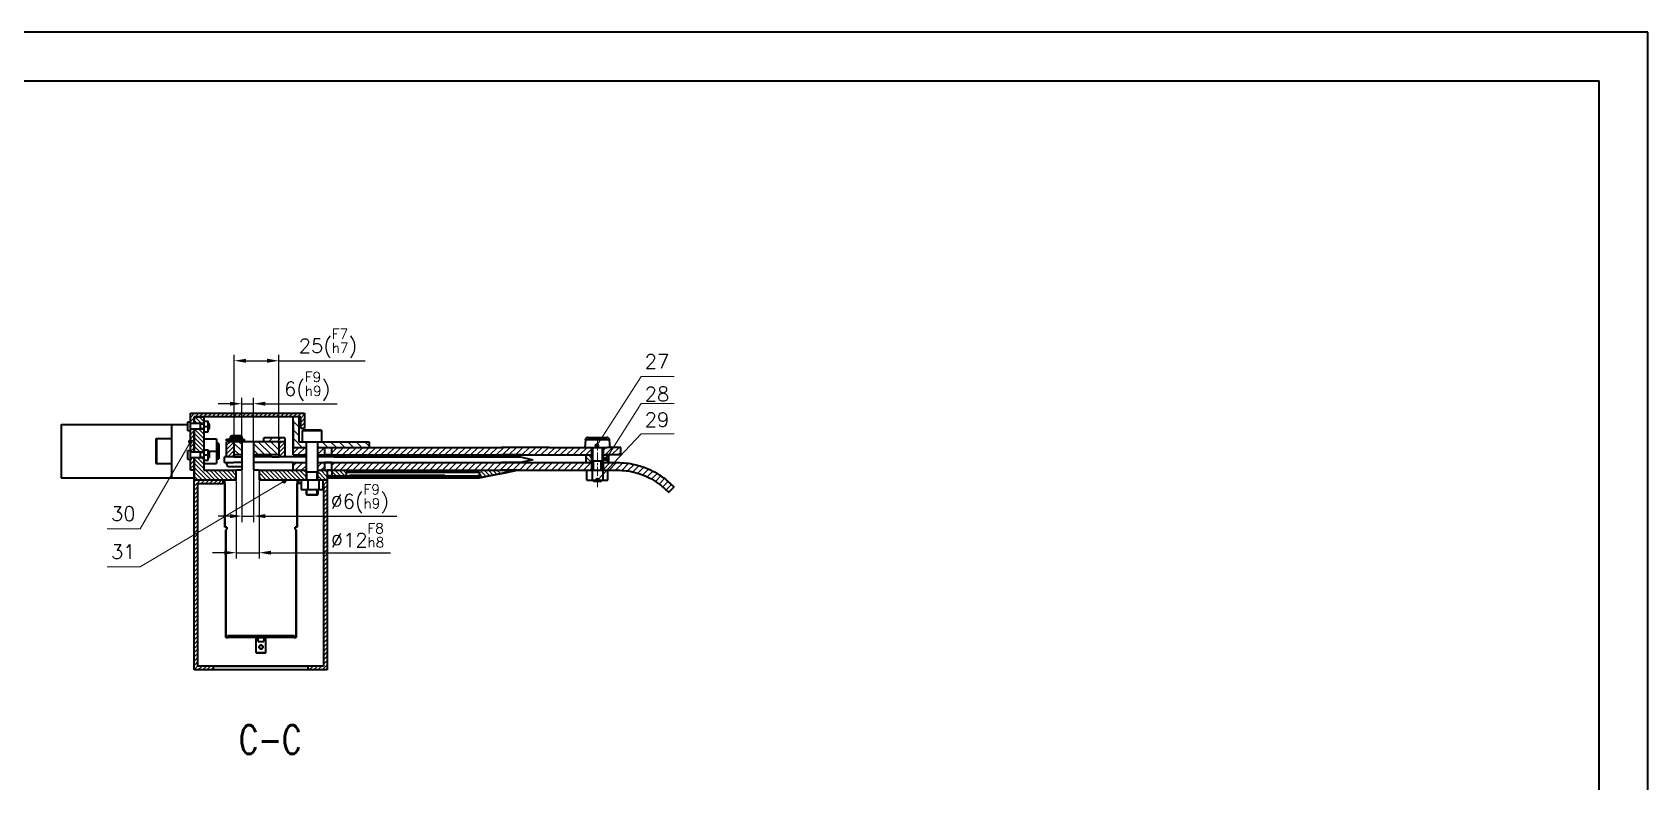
# Model space of a CAD drawing. Header units: millimetres. Extents: x -911 to -609, y -101 to 113.
# Drawn here: x -778.8 to -609, y 33.7 to 112.5 of the extents above; entities that cross this region are included whole.
import ezdxf

# ---------------------------------------------------------------- set-up
doc = ezdxf.new("R2010")
doc.units = ezdxf.units.MM
doc.header["$LTSCALE"] = 0.3
doc.header["$PDMODE"] = 33
doc.linetypes.add('CENTER', pattern=[50.8, 31.75, -6.35, 6.35, -6.35])
doc.layers.get('Defpoints').update_dxf_attribs({"lineweight": 20})
for name, color, linetype, lineweight in [('中心线', 7, 'CENTER', 20), ('剖面线', 7, 'Continuous', 20), ('图框', 7, 'Continuous', 35), ('尺寸线', 7, 'Continuous', 20), ('粗实线', 7, 'Continuous', 35)]:
    doc.layers.add(name, color=color, linetype=linetype, lineweight=lineweight)
doc.styles.add('SLDTEXTSTYLE0', font='TXT', dxfattribs={"width": 0.75, "bigfont": 'bigfont'})
doc.styles.add('我的样式', font='txt.shx', dxfattribs={"bigfont": 'gbcbig.shx'})
doc.dimstyles.new('标注样式', dxfattribs={"dimscale": 0.5, "dimtxt": 3, "dimasz": 2.5, "dimexe": 1.25, "dimexo": 0.2, "dimgap": 1.2, "dimtad": 1, "dimdec": 1, "dimlfac": 5, "dimdsep": 46, "dimtxsty": '我的样式', "dimcen": 2.5, "dimclrd": 256, "dimclre": 256, "dimclrt": 256, "dimadec": 0, "dimazin": 0, "dimtfac": 1, "dimtdec": 1, "dimtmove": 0, "dimatfit": 3, "dimfxl": 1, "dimarcsym": 0})
pattern_1 = [(45, (225.03442, -0.4), (-0.2245064, 0.2245064), [])]

# ---------------------------------------------------------------- blocks, each defined once
blk = doc.blocks.new('*D65')
at = {"layer": 'Defpoints', "color": 0, "lineweight": 0, "transparency": 16777216}
for p in [(-755.59, 73.45), (-756.79, 69.46), (-755.59, 69.46)]:
    blk.add_point(p, dxfattribs=at)
at = {"layer": '尺寸线', "lineweight": -2, "transparency": 16777216}
for p, q in [((-758.04, 73.45), (-759.29, 73.45)), ((-756.79, 69.56), (-756.79, 74.08)), ((-756.79, 73.45), (-755.59, 73.45)), ((-755.59, 69.56), (-755.59, 74.08)), ((-754.34, 73.45), (-746.79, 73.45))]:
    blk.add_line(p, q, dxfattribs=at)
at = {"layer": '尺寸线', "lineweight": 0, "transparency": 16777216}
for points in [[(-758.04, 73.66), (-758.04, 73.25), (-756.79, 73.45)], [(-754.34, 73.66), (-754.34, 73.25), (-755.59, 73.45)]]:
    blk.add_solid(points, dxfattribs=at)
at = {"layer": '尺寸线', "transparency": 16777216, "insert": (-749.94, 75.28), "char_height": 1.5, "attachment_point": 5, "style": '我的样式'}
blk.add_mtext('6({\\H0.7x;\\SF9^ h9;})', dxfattribs=at)
blk = doc.blocks.new('*D66')
at = {"layer": 'Defpoints', "color": 0, "lineweight": 0, "transparency": 16777216}
for p in [(-752.9, 77.97), (-757.61, 69.46), (-752.9, 69.46)]:
    blk.add_point(p, dxfattribs=at)
at = {"layer": '尺寸线', "lineweight": -2, "transparency": 16777216}
for p, q in [((-757.61, 69.56), (-757.61, 78.6)), ((-752.9, 69.56), (-752.9, 78.6)), ((-756.36, 77.97), (-754.15, 77.97)), ((-752.9, 77.97), (-743.85, 77.97))]:
    blk.add_line(p, q, dxfattribs=at)
at = {"layer": '尺寸线', "lineweight": 0, "transparency": 16777216}
for points in [[(-756.36, 78.18), (-756.36, 77.76), (-757.61, 77.97)], [(-754.15, 78.18), (-754.15, 77.76), (-752.9, 77.97)]]:
    blk.add_solid(points, dxfattribs=at)
at = {"layer": '尺寸线', "transparency": 16777216, "insert": (-747.75, 79.8), "char_height": 1.5, "attachment_point": 5, "style": '我的样式'}
blk.add_mtext('25({\\H0.7x;\\SF7^ h7;})', dxfattribs=at)
blk = doc.blocks.new('*D67')
at = {"layer": 'Defpoints', "color": 0, "lineweight": 0, "transparency": 16777216}
for p in [(-756.79, 66.46), (-755.59, 66.46), (-755.59, 61.63)]:
    blk.add_point(p, dxfattribs=at)
at = {"layer": '尺寸线', "lineweight": -2, "transparency": 16777216}
for p, q in [((-756.79, 66.36), (-756.79, 61)), ((-755.59, 66.36), (-755.59, 61)), ((-758.04, 61.63), (-759.29, 61.63)), ((-756.79, 61.63), (-755.59, 61.63)), ((-754.34, 61.63), (-740.51, 61.63))]:
    blk.add_line(p, q, dxfattribs=at)
at = {"layer": '尺寸线', "lineweight": 0, "transparency": 16777216}
for points in [[(-758.04, 61.84), (-758.04, 61.42), (-756.79, 61.63)], [(-754.34, 61.84), (-754.34, 61.42), (-755.59, 61.63)]]:
    blk.add_solid(points, dxfattribs=at)
at = {"layer": '尺寸线', "transparency": 16777216, "insert": (-744.41, 63.45), "char_height": 1.5, "attachment_point": 5, "style": '我的样式'}
blk.add_mtext('%%C6({\\H0.7x;\\SF9^ h9;})', dxfattribs=at)
blk = doc.blocks.new('*D68')
at = {"layer": 'Defpoints', "color": 0, "lineweight": 0, "transparency": 16777216}
for p in [(-757.39, 65.46), (-754.99, 65.46), (-754.99, 57.78)]:
    blk.add_point(p, dxfattribs=at)
at = {"layer": '尺寸线', "lineweight": -2, "transparency": 16777216}
for p, q in [((-757.39, 65.36), (-757.39, 57.16)), ((-754.99, 65.36), (-754.99, 57.16)), ((-758.64, 57.78), (-759.89, 57.78)), ((-757.39, 57.78), (-754.99, 57.78)), ((-753.74, 57.78), (-741.17, 57.78))]:
    blk.add_line(p, q, dxfattribs=at)
at = {"layer": '尺寸线', "lineweight": 0, "transparency": 16777216}
for points in [[(-758.64, 57.99), (-758.64, 57.58), (-757.39, 57.78)], [(-753.74, 57.99), (-753.74, 57.58), (-754.99, 57.78)]]:
    blk.add_solid(points, dxfattribs=at)
at = {"layer": '尺寸线', "transparency": 16777216, "insert": (-744.64, 59.61), "char_height": 1.5, "attachment_point": 5, "style": '我的样式'}
blk.add_mtext('%%C12{\\H0.7x;\\SF8^ h8;}', dxfattribs=at)

msp = doc.modelspace()

# ---------------------------------------------------------------- hatches: boundary and pattern name
at = {"layer": '剖面线'}
h = msp.add_hatch(dxfattribs=at)
h.set_pattern_fill('ANSI31', color=256, scale=0.1, style=0)
h.set_pattern_definition(pattern_1)
h.paths.add_polyline_path([(-761.819, 67.76), (-762.219, 67.76), (-762.219, 66.46), (-761.819, 66.46)])
h.paths.add_polyline_path([(-761.819, 70.76), (-762.219, 70.76), (-762.219, 68.36), (-761.819, 68.36)])
h.paths.add_polyline_path([(-762.219, 71.36), (-761.819, 71.36), (-761.819, 72.06), (-750.619, 72.06), (-750.619, 70.86), (-750.219, 70.86), (-750.219, 72.46), (-762.219, 72.46)])
h = msp.add_hatch(dxfattribs=at)
h.set_pattern_fill('ANSI31', color=256, scale=0.1, angle=90)
h.paths.add_polyline_path([(-760.819, 72.06), (-761.819, 72.06), (-761.819, 71.36), (-760.819, 71.36)])
h.paths.add_polyline_path([(-760.819, 70.76), (-761.819, 70.76), (-761.819, 68.36), (-760.819, 68.36)])
h.paths.add_polyline_path([(-760.819, 67.76), (-761.819, 67.76), (-761.819, 65.46), (-757.387, 65.46), (-757.387, 66.46), (-760.819, 66.46)])
h.paths.add_polyline_path([(-750.019, 66.46), (-754.987, 66.46), (-754.987, 65.46), (-750.019, 65.46)])
h.paths.add_polyline_path([(-747.819, 66.46), (-748.719, 66.46), (-748.819, 66.46), (-748.819, 65.46), (-747.819, 65.46)])
h = msp.add_hatch(dxfattribs=at)
h.set_pattern_fill('ANSI31', color=256, scale=0.2, angle=270, style=0)
h.paths.add_polyline_path([(-750.019, 68.86), (-750.019, 69.46), (-750.819, 69.46), (-750.819, 71.86), (-751.419, 71.86), (-751.419, 68.86)])
h.paths.add_polyline_path([(-748.819, 69.46), (-748.819, 68.86), (-743.419, 68.86), (-743.419, 69.46)])
h = msp.add_hatch(dxfattribs=at)
h.set_pattern_fill('ANSI31', color=256, scale=0.2, style=0)
h.set_pattern_definition([(45, (225.0344, -0.4), (-0.4490128, 0.4490128), [])])
h.paths.add_polyline_path([(-754.482, 69.86), (-752.275, 69.86), (-752.275, 69.46), (-754.482, 69.46)], flags=0)
h = msp.add_hatch(dxfattribs=at)
h.set_pattern_fill('ANSI31', color=256, scale=0.1, style=0)
h.set_pattern_definition(pattern_1)
h.paths.add_polyline_path([(-757.607, 69.46), (-758.419, 69.46), (-758.419, 67.86), (-757.607, 67.86)])
h.paths.add_polyline_path([(-752.905, 69.46), (-752.275, 69.46), (-752.275, 67.86), (-752.905, 67.86)])
h = msp.add_hatch(dxfattribs=at)
h.set_pattern_fill('ANSI31', color=256, scale=0.15, angle=270, style=0)
h.paths.add_polyline_path([(-756.787, 69.46), (-757.607, 69.46), (-757.607, 68.06), (-756.787, 68.06)])
h.paths.add_polyline_path([(-755.587, 69.46), (-752.905, 69.46), (-752.905, 68.06), (-755.587, 68.06)])
h = msp.add_hatch(dxfattribs=at)
h.set_pattern_fill('ANSI31', color=256, scale=0.15, style=0)
h.paths.add_polyline_path([(-720.019, 68.86), (-724.455, 68.86), (-729.505, 68.86), (-747.332, 68.86), (-747.332, 68.06), (-723.196, 68.06), (-720.019, 68.06)])
h.paths.add_polyline_path([(-720.019, 67.26), (-723.196, 67.26), (-747.332, 67.26), (-747.332, 66.46), (-723.196, 66.46), (-720.019, 66.46)])
h.paths.add_polyline_path([(-716.957, 68.86), (-718.234, 68.86), (-718.819, 68.071), (-718.819, 68.06), (-718.388, 68.06), (-716.957, 68.06)])
h.paths.add_polyline_path([(-718.234, 68.86), (-718.388, 68.86), (-718.819, 68.86), (-718.819, 68.071)])
edge = h.paths.add_edge_path()
edge.add_spline(control_points=[(-717.281, 66.46), (-716.984, 66.449), (-716.386, 66.426), (-715.402, 66.243), (-714.772, 66.005), (-714.401, 65.866)], knot_values=[0, 0, 0, 0, 0.2883473, 0.5813222, 1, 1, 1, 1], degree=3, periodic=0)
edge.add_spline(control_points=[(-714.401, 65.866), (-714.104, 65.725), (-713.509, 65.445), (-712.983, 65.05), (-712.72, 64.853)], knot_values=[0, 0, 0, 0, 0.4999998, 1, 1, 1, 1], degree=3, periodic=0)
edge.add_spline(control_points=[(-712.72, 64.853), (-712.638, 64.786), (-712.473, 64.649), (-712.277, 64.468), (-712.181, 64.374), (-712.134, 64.328)], knot_values=[0, 0, 0, 0, 0.3336537, 0.6770329, 1, 1, 1, 1], degree=3, periodic=0)
edge.add_line((-712.134, 64.328), (-712.048, 64.241))
edge.add_line((-712.048, 64.241), (-711.985, 64.178))
edge.add_line((-711.985, 64.178), (-711.934, 64.127))
edge.add_line((-711.934, 64.127), (-711.368, 64.693))
edge.add_line((-711.368, 64.693), (-711.381, 64.706))
edge.add_line((-711.381, 64.706), (-711.419, 64.744))
edge.add_line((-711.419, 64.744), (-711.482, 64.807))
edge.add_line((-711.482, 64.807), (-711.569, 64.894))
edge.add_spline(control_points=[(-711.569, 64.894), (-711.618, 64.942), (-711.724, 65.047), (-711.942, 65.248), (-712.127, 65.401), (-712.218, 65.476)], knot_values=[0, 0, 0, 0, 0.3021215, 0.6560128, 1, 1, 1, 1], degree=3, periodic=0)
edge.add_spline(control_points=[(-712.218, 65.476), (-712.51, 65.695), (-713.094, 66.133), (-713.755, 66.445), (-714.085, 66.601)], knot_values=[0, 0, 0, 0, 0.4999999, 1, 1, 1, 1], degree=3, periodic=0)
edge.add_spline(control_points=[(-714.085, 66.601), (-714.313, 66.692), (-714.768, 66.874), (-715.538, 67.082), (-716.373, 67.23), (-716.98, 67.25), (-717.281, 67.26)], knot_values=[0, 0, 0, 0, 0.2343771, 0.4666879, 0.7349854, 1, 1, 1, 1], degree=3, periodic=0)
edge.add_line((-717.281, 67.26), (-718.819, 67.26))
edge.add_line((-718.819, 67.26), (-718.819, 66.46))
edge.add_line((-718.819, 66.46), (-717.281, 66.46))
h.paths.add_polyline_path([(-748.819, 67.26), (-748.819, 66.46), (-748.131, 66.46), (-748.131, 67.26)])
h.paths.add_polyline_path([(-750.019, 66.46), (-750.019, 67.26), (-751.419, 67.26), (-751.419, 66.46)])
h.paths.add_polyline_path([(-748.819, 68.86), (-748.819, 68.06), (-748.131, 68.06), (-748.131, 68.86)])
h.paths.add_polyline_path([(-750.019, 68.06), (-750.019, 68.86), (-751.419, 68.86), (-751.419, 68.06)])
h = msp.add_hatch(dxfattribs=at)
h.set_pattern_fill('ANSI31', color=256, scale=0.1, angle=90, style=0)
h.set_pattern_definition([(135, (-354.4087, -62.16166), (-0.2245064, -0.2245064), [])])
h.paths.add_polyline_path([(-718.646, 68.06), (-718.819, 68.06), (-718.819, 67.26), (-718.219, 67.26), (-718.219, 68.06)])
h.paths.add_polyline_path([(-720.619, 67.26), (-720.019, 67.26), (-720.019, 68.06), (-720.619, 68.06)])
h = msp.add_hatch(dxfattribs=at)
h.set_pattern_fill('ANSI31', color=256, scale=0.1, angle=270, style=0)
h.set_pattern_definition([(315, (225.03442, -0.4), (0.2245064, 0.2245064), [])])
h.paths.add_polyline_path([(-729.505, 66.122), (-731.819, 65.66), (-731.819, 66.26), (-745.819, 66.26), (-745.819, 65.86), (-747.332, 65.86), (-747.332, 66.46), (-729.505, 66.46)], flags=0)
h = msp.add_hatch(dxfattribs=at)
h.set_pattern_fill('ANSI31', color=256, scale=0.1, style=0)
h.set_pattern_definition(pattern_1)
h.paths.add_polyline_path([(-747.819, 65.46), (-748.274, 65.46), (-748.274, 65.06), (-748.219, 65.06), (-748.219, 45.86), (-749.819, 45.86), (-749.819, 45.46), (-747.819, 45.46)])
h.paths.add_polyline_path([(-750.819, 65.46), (-750.987, 65.46), (-750.987, 65.06), (-750.819, 65.06)])
h.paths.add_polyline_path([(-761.419, 65.06), (-758.819, 65.06), (-758.819, 65.46), (-761.819, 65.46), (-761.819, 45.46), (-759.819, 45.46), (-759.819, 45.86), (-761.419, 45.86)])
h = msp.add_hatch(dxfattribs=at)
h.set_pattern_fill('ANSI31', color=256, scale=0.1, style=0)
h.set_pattern_definition(pattern_1)
h.paths.add_polyline_path([(-731.819, 65.86), (-731.819, 65.66), (-747.332, 65.66), (-747.332, 65.86)], flags=0)

# ---------------------------------------------------------------- linework, layer by layer
at = {"layer": '中心线', "ltscale": 0.1}
msp.add_line((-719.419, 69.852), (-719.419, 64.674), dxfattribs=at)
at = {"layer": '图框'}
for p, q in [((-608.957, 112.512), (-911.357, 112.512)), ((-608.957, -101.328), (-608.957, 112.512)), ((-885.902, 107.399), (-614.048, 107.399))]:
    msp.add_line(p, q, dxfattribs=at)
at = {"layer": '尺寸线'}
for p, q in [((-719.47, 69.04), (-714.823, 76.306)), ((-714.823, 76.306), (-711.356, 76.306)), ((-718.483, 67.648), (-714.823, 73.459)), ((-714.823, 73.459), (-711.356, 73.459)), ((-719.419, 65.42), (-714.823, 70.293)), ((-714.823, 70.293), (-711.356, 70.293)), ((-767.486, 60.294), (-762.219, 69.46)), ((-767.486, 56.291), (-752.361, 65.318)), ((-770.953, 60.294), (-767.486, 60.294)), ((-770.953, 56.291), (-767.486, 56.291))]:
    msp.add_line(p, q, dxfattribs=at)
at = {"layer": '尺寸线', "const_width": 0.25}
for points in [[(-762.344, 69.46, -1), (-762.094, 69.46, -1)], [(-719.595, 69.04, -1), (-719.345, 69.04, -1)], [(-718.608, 67.648, -1), (-718.358, 67.648, -1)], [(-752.486, 65.318, -1), (-752.236, 65.318, -1)], [(-719.544, 65.42, -1), (-719.294, 65.42, -1)]]:
    msp.add_lwpolyline(points, format="xyb", close=True, dxfattribs=at)
at = {"layer": '粗实线'}
for p, q in [((-614.048, -96.237), (-614.048, 107.399)), ((-762.499, 71.535), (-762.24, 71.558)), ((-762.499, 70.584), (-762.499, 71.535)), ((-762.24, 71.558), (-762.24, 70.562)), ((-762.219, 72.46), (-750.219, 72.46)), ((-762.219, 72.46), (-750.219, 72.46)), ((-762.219, 66.46), (-762.219, 72.46)), ((-760.819, 71.36), (-762.219, 71.36)), ((-750.619, 72.06), (-761.819, 72.06)), ((-761.819, 72.06), (-761.819, 71.36)), ((-761.819, 72.06), (-760.819, 72.06)), ((-761.819, 72.06), (-761.819, 71.36)), ((-761.819, 72.06), (-760.819, 72.06)), ((-750.619, 72.06), (-761.819, 72.06)), ((-761.819, 71.36), (-761.819, 72.06)), ((-761.194, 71.36), (-761.194, 70.76)), ((-760.819, 72.06), (-760.819, 66.46)), ((-760.819, 72.06), (-760.819, 66.46)), ((-760.819, 71.61), (-760.339, 71.61)), ((-760.339, 71.06), (-760.339, 71.61)), ((-760.339, 71.36), (-760.269, 71.36)), ((-760.219, 71.31), (-760.269, 71.36)), ((-760.269, 71.36), (-760.269, 70.76)), ((-751.419, 68.86), (-751.419, 72.06)), ((-751.419, 71.66), (-751.419, 68.66)), ((-750.819, 72.06), (-750.819, 69.46)), ((-750.619, 70.86), (-750.619, 72.06)), ((-750.619, 70.86), (-750.619, 72.06)), ((-750.219, 72.46), (-750.219, 70.86)), ((-750.219, 72.46), (-750.219, 70.86)), ((-775.819, 71.26), (-775.819, 65.66)), ((-775.819, 71.26), (-764.219, 71.26)), ((-765.819, 67.652), (-765.819, 69.72)), ((-764.219, 69.76), (-765.779, 69.76)), ((-765.779, 69.76), (-765.779, 67.626)), ((-764.219, 71.26), (-764.219, 65.66)), ((-764.219, 71.26), (-762.499, 71.26)), ((-762.24, 70.562), (-762.499, 70.584)), ((-762.219, 66.46), (-762.219, 70.76)), ((-762.219, 66.46), (-762.219, 70.76)), ((-760.819, 70.76), (-762.219, 70.76)), ((-761.819, 68.36), (-761.819, 70.76)), ((-761.819, 70.76), (-761.819, 68.36)), ((-761.819, 70.76), (-761.819, 68.36)), ((-760.819, 71.31), (-761.194, 71.31)), ((-760.819, 70.81), (-761.194, 70.81)), ((-760.819, 71.06), (-760.339, 71.06)), ((-760.819, 70.51), (-760.339, 70.51)), ((-760.819, 69.76), (-759.459, 69.76)), ((-760.339, 71.31), (-760.219, 71.31)), ((-760.339, 70.51), (-760.339, 71.06)), ((-760.219, 70.81), (-760.339, 70.81)), ((-760.269, 70.76), (-760.339, 70.76)), ((-760.219, 70.81), (-760.269, 70.76)), ((-760.219, 70.81), (-760.219, 71.31)), ((-759.459, 69.76), (-759.459, 68.46)), ((-758.414, 69.56), (-758.414, 69.72)), ((-758.414, 69.72), (-756.55, 69.72)), ((-758.014, 69.92), (-757.898, 70.12)), ((-758.014, 69.72), (-758.014, 69.92)), ((-758.014, 69.92), (-756.814, 69.92)), ((-757.898, 70.12), (-756.929, 70.12)), ((-756.929, 70.12), (-756.814, 69.92)), ((-756.814, 69.92), (-756.814, 69.72)), ((-756.55, 69.72), (-756.545, 69.72)), ((-756.545, 69.72), (-756.545, 69.56)), ((-754.482, 69.46), (-754.482, 69.86)), ((-752.275, 69.86), (-754.482, 69.86)), ((-752.275, 69.86), (-752.275, 69.46)), ((-750.219, 70.86), (-750.619, 70.86)), ((-750.219, 70.86), (-750.619, 70.86)), ((-750.419, 69.46), (-750.419, 70.62)), ((-750.419, 70.62), (-750.118, 70.62)), ((-750.09, 70.66), (-750.379, 70.66)), ((-750.118, 70.62), (-748.419, 70.62)), ((-748.459, 70.66), (-750.09, 70.66)), ((-748.419, 70.62), (-748.419, 69.46)), ((-720.682, 69.656), (-720.752, 68.86)), ((-719.419, 69.656), (-720.682, 69.656)), ((-720.417, 69.9), (-719.419, 69.9)), ((-719.419, 69.9), (-718.421, 69.9)), ((-718.155, 69.656), (-719.419, 69.656)), ((-718.085, 68.86), (-718.155, 69.656)), ((-762.499, 68.535), (-762.24, 68.558)), ((-762.499, 67.584), (-762.499, 68.535)), ((-762.24, 68.558), (-762.24, 67.562)), ((-760.819, 68.36), (-762.219, 68.36)), ((-761.194, 68.36), (-761.194, 67.76)), ((-760.819, 68.31), (-761.194, 68.31)), ((-760.819, 68.61), (-760.339, 68.61)), ((-760.819, 68.06), (-760.339, 68.06)), ((-760.339, 68.06), (-760.339, 68.61)), ((-760.339, 68.46), (-759.459, 68.46)), ((-760.339, 68.36), (-760.269, 68.36)), ((-760.339, 68.31), (-760.219, 68.31)), ((-760.339, 67.51), (-760.339, 68.06)), ((-760.219, 68.31), (-760.269, 68.36)), ((-760.269, 68.36), (-760.269, 67.76)), ((-760.219, 67.81), (-760.219, 68.31)), ((-759.239, 69.26), (-759.459, 69.26)), ((-759.459, 68.46), (-759.459, 67.16)), ((-759.219, 69.24), (-759.239, 69.26)), ((-759.239, 67.947), (-759.239, 69.26)), ((-759.219, 69.24), (-759.219, 67.959)), ((-759.219, 67.959), (-759.219, 67.68)), ((-758.419, 67.86), (-758.419, 69.46)), ((-757.607, 69.46), (-758.419, 69.46)), ((-758.414, 69.56), (-756.55, 69.56)), ((-758.014, 69.46), (-758.014, 69.56)), ((-757.607, 67.86), (-757.607, 69.46)), ((-756.787, 69.46), (-757.607, 69.46)), ((-757.607, 68.06), (-757.607, 69.46)), ((-756.787, 68.06), (-757.607, 68.06)), ((-756.814, 69.56), (-756.814, 69.46)), ((-756.787, 68.06), (-756.787, 69.46)), ((-756.787, 69.46), (-756.787, 69.46)), ((-756.787, 66.46), (-756.787, 69.46)), ((-756.787, 69.46), (-756.774, 69.46)), ((-756.787, 68.06), (-756.787, 68.06)), ((-755.587, 69.46), (-756.774, 69.46)), ((-756.55, 69.56), (-756.545, 69.56)), ((-755.587, 69.46), (-755.587, 68.06)), ((-752.905, 69.46), (-755.587, 69.46)), ((-755.587, 69.46), (-755.587, 66.46)), ((-752.905, 68.06), (-755.587, 68.06)), ((-752.275, 69.46), (-754.482, 69.46)), ((-752.905, 69.46), (-752.905, 67.86)), ((-752.275, 69.46), (-752.905, 69.46)), ((-752.905, 69.46), (-752.905, 68.06)), ((-752.275, 69.46), (-752.275, 67.86)), ((-751.419, 68.06), (-751.419, 68.86)), ((-751.419, 68.86), (-750.019, 68.86)), ((-751.419, 68.86), (-750.019, 68.86)), ((-751.419, 68.06), (-750.019, 68.06)), ((-750.819, 69.46), (-743.419, 69.46)), ((-750.619, 67.86), (-750.619, 68.06)), ((-750.019, 65.46), (-750.019, 69.46)), ((-748.819, 65.46), (-748.819, 69.46)), ((-748.819, 68.86), (-743.419, 68.86)), ((-748.819, 68.86), (-748.131, 68.86)), ((-748.819, 68.06), (-748.131, 68.06)), ((-748.719, 68.06), (-723.196, 68.06)), ((-748.219, 68.06), (-748.219, 67.86)), ((-748.131, 68.86), (-748.131, 68.06)), ((-747.332, 68.06), (-748.131, 68.06)), ((-747.332, 68.06), (-747.332, 68.86)), ((-747.332, 68.86), (-729.505, 68.86)), ((-747.332, 68.06), (-729.505, 68.06)), ((-743.419, 69.46), (-743.419, 68.86)), ((-724.455, 68.86), (-729.505, 68.86)), ((-727.419, 68.06), (-729.505, 68.06)), ((-724.455, 68.86), (-718.388, 68.86)), ((-724.455, 68.06), (-720.019, 68.06)), ((-720.619, 68.06), (-720.619, 67.26)), ((-720.019, 68.86), (-720.019, 66.46)), ((-719.919, 68.86), (-719.919, 66.46)), ((-718.919, 68.86), (-718.919, 66.46)), ((-718.819, 68.86), (-718.819, 66.46)), ((-718.819, 68.06), (-718.388, 68.06)), ((-716.957, 68.86), (-718.388, 68.86)), ((-716.957, 68.06), (-718.388, 68.06)), ((-718.219, 67.26), (-718.219, 68.06)), ((-716.957, 68.06), (-716.957, 68.86)), ((-716.957, 68.86), (-716.946, 68.86)), ((-716.946, 68.06), (-716.957, 68.06)), ((-716.946, 68.86), (-716.946, 68.86)), ((-716.946, 68.06), (-716.946, 68.86)), ((-716.946, 68.06), (-716.946, 68.06)), ((-765.819, 67.2), (-765.819, 67.652)), ((-765.779, 67.626), (-765.779, 67.16)), ((-765.779, 67.16), (-764.219, 67.16)), ((-762.24, 67.562), (-762.499, 67.584)), ((-760.819, 67.76), (-762.219, 67.76)), ((-761.819, 66.46), (-762.219, 66.46)), ((-761.819, 66.46), (-762.219, 66.46)), ((-761.819, 65.46), (-761.819, 67.773)), ((-761.819, 67.773), (-761.819, 65.46)), ((-761.819, 67.773), (-761.819, 66.46)), ((-760.819, 67.81), (-761.194, 67.81)), ((-760.819, 67.51), (-760.339, 67.51)), ((-760.819, 67.16), (-759.459, 67.16)), ((-760.819, 66.46), (-757.387, 66.46)), ((-760.219, 67.81), (-760.339, 67.81)), ((-760.269, 67.76), (-760.339, 67.76)), ((-760.219, 67.81), (-760.269, 67.76)), ((-759.459, 67.66), (-759.239, 67.66)), ((-759.239, 67.66), (-759.239, 67.947)), ((-759.239, 67.66), (-759.219, 67.68)), ((-758.641, 67.26), (-758.641, 67.86)), ((-758.535, 67.86), (-758.641, 67.86)), ((-758.641, 67.26), (-757.675, 67.26)), ((-758.419, 67.86), (-758.535, 67.86)), ((-757.607, 67.86), (-758.419, 67.86)), ((-758.214, 66.86), (-756.787, 66.86)), ((-756.787, 67.26), (-757.675, 67.26)), ((-757.607, 67.86), (-756.787, 67.86)), ((-756.787, 66.46), (-757.387, 66.46)), ((-757.387, 65.46), (-757.387, 66.46)), ((-753.665, 67.86), (-755.587, 67.86)), ((-751.419, 67.26), (-755.587, 67.26)), ((-754.987, 66.46), (-755.587, 66.46)), ((-754.987, 66.46), (-754.987, 65.46)), ((-754.987, 66.46), (-750.019, 66.46)), ((-753.665, 67.86), (-752.905, 67.86)), ((-752.275, 67.86), (-752.905, 67.86)), ((-750.019, 67.86), (-752.275, 67.86)), ((-751.419, 66.46), (-751.419, 67.26)), ((-751.419, 67.26), (-750.019, 67.26)), ((-751.419, 66.46), (-750.019, 66.46)), ((-750.019, 66.297), (-748.819, 66.297)), ((-749.969, 65.46), (-749.969, 66.297)), ((-748.869, 65.46), (-748.869, 66.297)), ((-747.118, 67.86), (-748.819, 67.86)), ((-748.819, 67.26), (-748.131, 67.26)), ((-748.819, 66.46), (-747.819, 66.46)), ((-748.819, 66.46), (-748.131, 66.46)), ((-748.719, 67.26), (-723.196, 67.26)), ((-748.719, 66.46), (-723.196, 66.46)), ((-747.332, 67.26), (-748.131, 67.26)), ((-748.131, 67.26), (-748.131, 66.46)), ((-747.332, 66.46), (-747.819, 66.46)), ((-747.819, 66.46), (-747.819, 65.46)), ((-747.332, 66.46), (-747.332, 67.26)), ((-747.332, 67.26), (-729.505, 67.26)), ((-747.332, 66.46), (-747.332, 65.86)), ((-747.332, 66.46), (-729.505, 66.46)), ((-747.118, 67.86), (-727.495, 67.86)), ((-745.819, 66.26), (-745.819, 65.86)), ((-731.819, 66.26), (-745.819, 66.26)), ((-745.819, 66.26), (-731.819, 66.26)), ((-745.819, 66.26), (-731.819, 66.26)), ((-744.584, 67.26), (-735.769, 67.26)), ((-737.423, 66.24), (-737.423, 66.26)), ((-737.423, 66.24), (-737.423, 66.26)), ((-735.469, 66.24), (-735.469, 66.26)), ((-735.469, 66.24), (-735.469, 66.26)), ((-731.819, 65.66), (-731.819, 66.26)), ((-731.819, 66.26), (-731.819, 65.66)), ((-731.819, 66.26), (-731.819, 65.66)), ((-727.419, 67.26), (-729.505, 67.26)), ((-727.819, 66.46), (-729.505, 66.46)), ((-727.419, 66.46), (-729.505, 66.46)), ((-727.495, 67.86), (-726.216, 67.56)), ((-726.216, 67.56), (-727.495, 67.26)), ((-723.196, 67.26), (-719.919, 67.26)), ((-723.196, 66.46), (-717.281, 66.46)), ((-720.536, 65.42), (-720.536, 66.46)), ((-719.924, 65.42), (-719.924, 66.46)), ((-719.919, 67.46), (-718.919, 67.46)), ((-719.819, 66.46), (-719.819, 67.46)), ((-719.019, 66.46), (-719.019, 67.46)), ((-718.919, 67.26), (-717.281, 67.26)), ((-718.806, 65.42), (-718.806, 66.46)), ((-718.301, 65.42), (-718.301, 66.46)), ((-775.819, 65.66), (-764.219, 65.66)), ((-764.219, 65.66), (-761.819, 65.66)), ((-761.819, 45.46), (-761.819, 65.46)), ((-761.819, 65.46), (-758.819, 65.46)), ((-761.819, 65.46), (-757.387, 65.46)), ((-761.819, 45.46), (-761.819, 65.46)), ((-761.419, 45.86), (-761.419, 65.06)), ((-761.419, 65.06), (-758.819, 65.06)), ((-761.419, 45.86), (-761.419, 65.06)), ((-758.819, 65.46), (-758.819, 65.06)), ((-758.587, 65.06), (-758.819, 65.06)), ((-758.587, 65.46), (-757.772, 65.46)), ((-758.587, 60.46), (-758.587, 65.46)), ((-758.587, 65.06), (-758.587, 60.46)), ((-754.987, 65.46), (-750.987, 65.46)), ((-754.987, 65.46), (-750.019, 65.46)), ((-754.508, 65.46), (-750.019, 65.46)), ((-750.987, 65.46), (-750.987, 60.46)), ((-750.563, 65.06), (-750.987, 65.06)), ((-750.987, 60.46), (-750.987, 65.06)), ((-750.819, 65.46), (-750.019, 65.46)), ((-750.819, 65.06), (-750.819, 65.46)), ((-750.819, 65.46), (-748.219, 65.46)), ((-750.563, 65.46), (-750.563, 64.42)), ((-750.562, 65.46), (-750.562, 64.42)), ((-749.851, 65.46), (-749.851, 64.42)), ((-748.819, 65.46), (-747.819, 65.46)), ((-748.819, 65.46), (-747.819, 65.46)), ((-748.819, 65.46), (-747.819, 65.46)), ((-748.707, 65.46), (-748.707, 64.42)), ((-748.275, 65.06), (-748.275, 64.42)), ((-748.275, 65.06), (-748.219, 65.06)), ((-748.274, 65.46), (-748.274, 64.42)), ((-748.219, 65.06), (-748.219, 45.86)), ((-748.219, 65.06), (-748.219, 45.86)), ((-747.332, 65.86), (-747.819, 65.86)), ((-747.819, 65.86), (-731.819, 65.86)), ((-747.819, 65.86), (-731.819, 65.86)), ((-747.332, 65.66), (-747.819, 65.66)), ((-747.819, 65.66), (-731.819, 65.66)), ((-747.819, 65.66), (-731.819, 65.66)), ((-747.819, 65.46), (-747.819, 45.46)), ((-747.819, 65.46), (-747.819, 45.46)), ((-747.819, 65.46), (-747.819, 45.46)), ((-747.332, 65.86), (-731.819, 65.86)), ((-747.332, 65.86), (-747.332, 65.66)), ((-747.332, 65.86), (-745.819, 65.86)), ((-731.819, 65.66), (-747.332, 65.66)), ((-737.423, 66.24), (-745.469, 66.24)), ((-737.423, 66.24), (-745.469, 66.24)), ((-737.423, 65.9), (-745.469, 65.9)), ((-737.423, 65.9), (-745.469, 65.9)), ((-737.423, 65.88), (-745.469, 65.88)), ((-737.423, 65.88), (-745.469, 65.88)), ((-735.469, 66.24), (-737.423, 66.24)), ((-735.469, 66.24), (-737.423, 66.24)), ((-737.423, 65.88), (-737.423, 65.9)), ((-735.469, 65.9), (-737.423, 65.9)), ((-737.423, 65.88), (-737.423, 65.9)), ((-735.469, 65.9), (-737.423, 65.9)), ((-735.469, 65.88), (-737.423, 65.88)), ((-735.469, 65.88), (-737.423, 65.88)), ((-735.469, 65.88), (-735.469, 65.9)), ((-735.469, 65.88), (-735.469, 65.9)), ((-729.505, 66.122), (-731.819, 65.66)), ((-731.819, 65.86), (-731.819, 65.66)), ((-731.819, 65.66), (-731.819, 65.86)), ((-731.819, 65.66), (-731.819, 65.86)), ((-720.536, 65.42), (-719.726, 65.42)), ((-719.919, 65.42), (-719.919, 65.407)), ((-719.819, 65.307), (-719.919, 65.407)), ((-719.919, 65.407), (-718.919, 65.407)), ((-719.819, 65.307), (-719.819, 65.42)), ((-719.819, 65.307), (-719.019, 65.307)), ((-719.726, 65.42), (-718.608, 65.42)), ((-719.019, 65.307), (-719.019, 65.42)), ((-719.019, 65.307), (-718.919, 65.407)), ((-718.919, 65.42), (-718.919, 65.407)), ((-718.608, 65.42), (-718.301, 65.42)), ((-711.934, 64.127), (-711.368, 64.693)), ((-750.563, 64.42), (-750.562, 64.42)), ((-750.562, 64.42), (-749.851, 64.42)), ((-750.019, 63.91), (-750.019, 64.42)), ((-749.969, 63.86), (-750.019, 63.91)), ((-750.019, 63.91), (-748.819, 63.91)), ((-749.969, 63.86), (-749.969, 64.42)), ((-749.969, 63.86), (-749.824, 63.86)), ((-749.851, 64.42), (-748.707, 64.42)), ((-749.824, 63.86), (-748.869, 63.86)), ((-748.869, 63.86), (-748.869, 64.42)), ((-748.869, 63.86), (-748.819, 63.91)), ((-748.819, 64.42), (-748.819, 63.91)), ((-748.707, 64.42), (-748.275, 64.42)), ((-758.387, 60.46), (-758.587, 60.46)), ((-758.487, 48.86), (-758.487, 60.16)), ((-758.487, 60.16), (-758.487, 48.86)), ((-758.387, 60.46), (-758.387, 60.26)), ((-758.387, 60.46), (-758.387, 60.26)), ((-751.187, 60.26), (-751.187, 60.46)), ((-750.987, 60.46), (-751.187, 60.46)), ((-751.187, 60.26), (-751.187, 60.46)), ((-751.087, 60.16), (-751.087, 48.86)), ((-751.087, 48.86), (-751.087, 60.16)), ((-758.487, 48.86), (-758.287, 48.86)), ((-754.787, 48.86), (-758.487, 48.86)), ((-758.287, 49.06), (-758.287, 48.86)), ((-758.287, 49.06), (-751.287, 49.06)), ((-755.287, 48.86), (-758.287, 48.86)), ((-755.287, 47.26), (-755.287, 48.86)), ((-755.287, 48.86), (-755.087, 48.86)), ((-755.287, 47.26), (-755.287, 48.86)), ((-755.087, 48.86), (-754.487, 48.86)), ((-755.087, 48.46), (-755.087, 48.86)), ((-755.087, 48.46), (-754.487, 48.46)), ((-751.087, 48.86), (-754.787, 48.86)), ((-754.487, 48.86), (-754.487, 48.46)), ((-754.487, 48.86), (-754.287, 48.86)), ((-751.287, 48.86), (-754.287, 48.86)), ((-754.287, 47.26), (-754.287, 48.86)), ((-754.287, 47.26), (-754.287, 48.86)), ((-751.287, 48.86), (-751.287, 49.06)), ((-751.287, 48.86), (-751.087, 48.86)), ((-755.287, 47.26), (-754.287, 47.26)), ((-754.287, 47.26), (-755.287, 47.26)), ((-759.819, 45.46), (-761.819, 45.46)), ((-747.819, 45.46), (-761.819, 45.46)), ((-759.819, 45.86), (-761.419, 45.86)), ((-748.219, 45.86), (-761.419, 45.86)), ((-759.819, 45.86), (-759.819, 45.46)), ((-759.819, 45.86), (-749.819, 45.86)), ((-749.819, 45.46), (-759.819, 45.46)), ((-749.819, 45.46), (-749.819, 45.86)), ((-748.219, 45.86), (-749.819, 45.86)), ((-747.819, 45.46), (-749.819, 45.46))]:
    msp.add_line(p, q, dxfattribs=at)
at = {"layer": '粗实线', "flags": 128}
for points in [[(-731.819, 65.66), (-730.458, 65.932), (-729.123, 66.199), (-727.819, 66.46)], [(-731.819, 65.66), (-730.458, 65.932), (-729.123, 66.199), (-727.819, 66.46)], [(-727.819, 66.46), (-728.377, 66.348), (-728.939, 66.236), (-729.505, 66.122)], [(-711.569, 64.894), (-711.482, 64.807), (-711.419, 64.744), (-711.381, 64.706), (-711.368, 64.693)], [(-712.134, 64.328), (-712.048, 64.241), (-711.985, 64.178), (-711.947, 64.14), (-711.934, 64.127)]]:
    msp.add_lwpolyline(points, dxfattribs=at)
at = {"layer": '粗实线'}
for centre, radius, start, end in [((-762.239, 71.538), 0.02, 0, 95), ((-765.779, 69.72), 0.04, 90, 180), ((-762.239, 70.581), 0.02, 265, 0), ((-750.379, 70.62), 0.04, 90, 180), ((-748.459, 70.62), 0.04, 0, 90), ((-720.417, 69.633), 0.267, 90, 175), ((-718.421, 69.633), 0.267, 5, 90), ((-762.239, 68.538), 0.02, 0, 95), ((-765.779, 67.2), 0.04, 180, 270), ((-762.239, 67.581), 0.02, 265, 0), ((-758.214, 67.06), 0.2, 90, 270), ((-758.387, 60.16), 0.1, 90, 180), ((-758.387, 60.16), 0.1, 90, 180), ((-751.187, 60.16), 0.1, 0, 90), ((-751.187, 60.16), 0.1, 0, 90)]:
    msp.add_arc(centre, radius, start, end, dxfattribs=at)
for points, knots in [([(-717.281, 67.26), (-716.98, 67.25), (-716.373, 67.23), (-715.538, 67.082), (-714.768, 66.874), (-714.313, 66.692), (-714.085, 66.601)], [0, 0, 0, 0, 0.2650146, 0.5333121, 0.7656229, 1, 1, 1, 1]), ([(-717.281, 66.46), (-716.984, 66.449), (-716.386, 66.426), (-715.402, 66.243), (-714.772, 66.005), (-714.401, 65.866)], [0, 0, 0, 0, 0.2883473, 0.5813222, 1, 1, 1, 1]), ([(-714.085, 66.601), (-713.755, 66.445), (-713.094, 66.133), (-712.51, 65.695), (-712.218, 65.476)], [0, 0, 0, 0, 0.5000001, 1, 1, 1, 1]), ([(-714.401, 65.866), (-714.104, 65.725), (-713.509, 65.445), (-712.983, 65.05), (-712.72, 64.853)], [0, 0, 0, 0, 0.4999998, 1, 1, 1, 1]), ([(-712.72, 64.853), (-712.638, 64.786), (-712.473, 64.649), (-712.277, 64.468), (-712.181, 64.374), (-712.134, 64.328)], [0, 0, 0, 0, 0.3336537, 0.6770329, 1, 1, 1, 1]), ([(-712.218, 65.476), (-712.127, 65.401), (-711.942, 65.248), (-711.724, 65.047), (-711.618, 64.942), (-711.569, 64.894)], [0, 0, 0, 0, 0.3439872, 0.6978785, 1, 1, 1, 1]), ([(-754.787, 47.66), (-754.809, 47.662), (-754.854, 47.666), (-754.914, 47.701), (-754.96, 47.751), (-754.986, 47.815), (-754.99, 47.883), (-754.97, 47.948), (-754.931, 48.004), (-754.875, 48.043), (-754.809, 48.062), (-754.741, 48.058), (-754.678, 48.032), (-754.627, 47.986), (-754.594, 47.926), (-754.583, 47.858), (-754.595, 47.791), (-754.628, 47.732), (-754.68, 47.687), (-754.736, 47.663), (-754.773, 47.661), (-754.787, 47.66)], [0, 0, 0, 0, 0.05357194, 0.10713929, 0.16081497, 0.21456025, 0.26819027, 0.3216967, 0.3752658, 0.42898579, 0.48270882, 0.53628383, 0.5897899, 0.64341281, 0.69715741, 0.75083832, 0.80436989, 0.85789864, 0.9115756, 0.96532142, 1, 1, 1, 1]), ([(-754.787, 47.66), (-754.765, 47.662), (-754.72, 47.666), (-754.66, 47.701), (-754.614, 47.751), (-754.588, 47.815), (-754.585, 47.883), (-754.604, 47.948), (-754.643, 48.004), (-754.699, 48.043), (-754.765, 48.062), (-754.833, 48.058), (-754.896, 48.032), (-754.947, 47.986), (-754.98, 47.926), (-754.991, 47.859), (-754.979, 47.791), (-754.946, 47.732), (-754.895, 47.687), (-754.839, 47.663), (-754.802, 47.661), (-754.787, 47.66)], [0, 0, 0, 0, 0.0535508, 0.1070965, 0.160769, 0.2145263, 0.2681449, 0.3216178, 0.3751653, 0.4288906, 0.4826205, 0.5361748, 0.5896488, 0.643259, 0.6970141, 0.7506941, 0.8041964, 0.8576955, 0.9113702, 0.9651267, 1, 1, 1, 1])]:
    msp.add_open_spline(points, degree=3, knots=knots, dxfattribs=at)

# ---------------------------------------------------------------- texts
at = {"layer": '尺寸线', "char_height": 1.5, "attachment_point": 5, "style": '我的样式'}
for s, insert in [('27', (-713.148, 77.898)), ('28', (-713.148, 74.471)), ('29', (-713.148, 71.769)), ('30', (-769.278, 61.886)), ('31', (-769.278, 57.883))]:
    msp.add_mtext(s, dxfattribs=dict(at, insert=insert))
at = {"layer": '粗实线', "insert": (-757.1, 39.63), "char_height": 3, "attachment_point": 1, "style": 'SLDTEXTSTYLE0'}
msp.add_mtext('{\\Ftxt,bigfont|c134;C-C}', dxfattribs=at)

# ---------------------------------------------------------------- dimensions: what is measured, and where the dimension line sits
at = {"layer": '尺寸线'}
for base, p1, p2, text, picture, middle in [((-752.905, 77.973), (-757.607, 69.46), (-752.905, 69.46), '25({\\H0.7x;\\SF7^ h7;})', '*D66', (-747.755, 79.798)), ((-755.587, 73.454), (-756.787, 69.46), (-755.587, 69.46), '6({\\H0.7x;\\SF9^ h9;})', '*D65', (-749.937, 75.279))]:
    dim = msp.add_linear_dim(base=base, p1=p1, p2=p2, text=text, dimstyle='标注样式', dxfattribs=at)
    dim.commit()
    dim.dimension.update_dxf_attribs({"geometry": picture, "text_midpoint": middle})
for base, p1, p2, text, picture, middle in [((-755.587, 61.629), (-756.787, 66.46), (-755.587, 66.46), '%%C6({\\H0.7x;\\SF9^ h9;})', '*D67', (-744.409, 61.629)), ((-754.987, 57.784), (-757.387, 65.46), (-754.987, 65.46), '%%C<>{\\H0.7x;\\SF8^ h8;}', '*D68', (-744.644, 57.784))]:
    dim = msp.add_linear_dim(base=base, p1=p1, p2=p2, text=text, dimstyle='标注样式', dxfattribs=at)
    dim.commit()
    dim.dimension.update_dxf_attribs({"geometry": picture, "text_midpoint": middle, "dimtype": 160})

doc.saveas('drawing.dxf')
